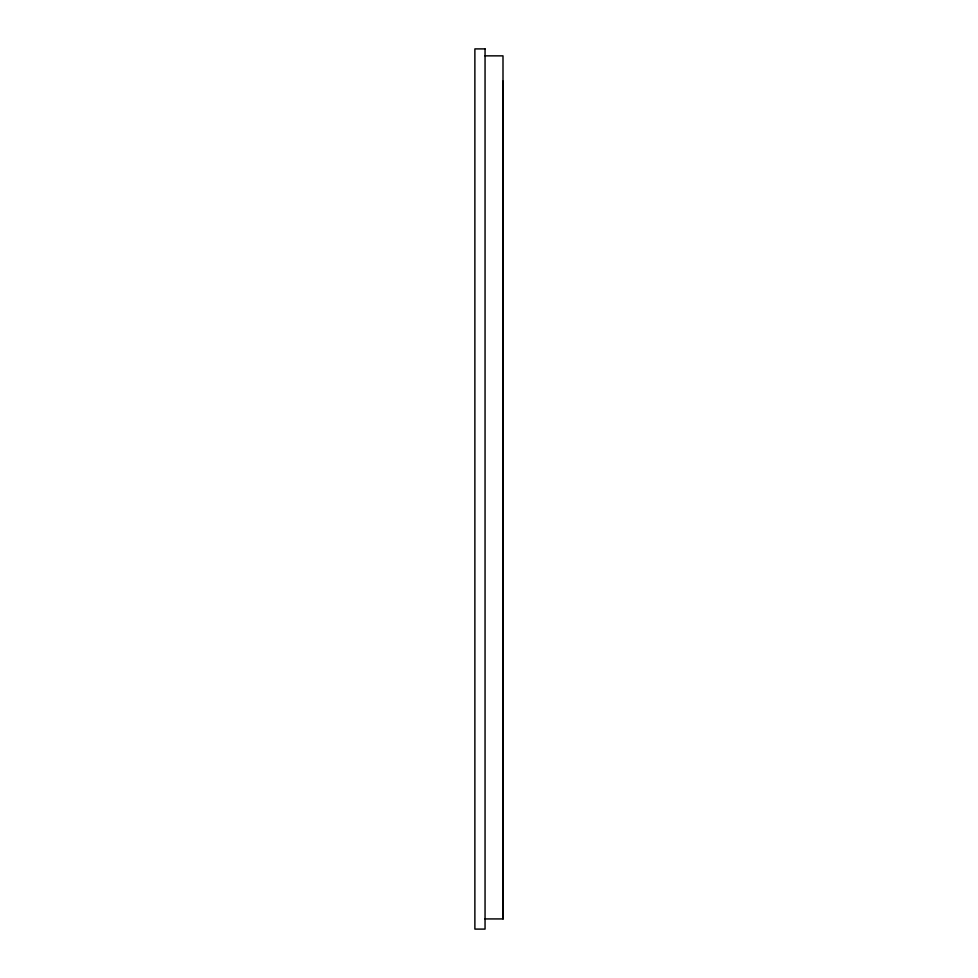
<?xml version="1.0" encoding="UTF-8"?>
<svg xmlns="http://www.w3.org/2000/svg" width="978" height="978" viewBox="0 0 978 978"><rect width="100%" height="100%" fill="white"/><g stroke="black" fill="none" stroke-linecap="round" stroke-linejoin="round"><path stroke-width="1.47" d="M485.039 918.929L503.12 918.929L503.12 191.175M485.051 55.856L502.998 55.856L503.12 918.929M502.998 81.198L503.12 210.368M485.051 48.9L474.88 48.9L474.88 929.1L485.051 929.1L485.051 48.9"/></g></svg>
